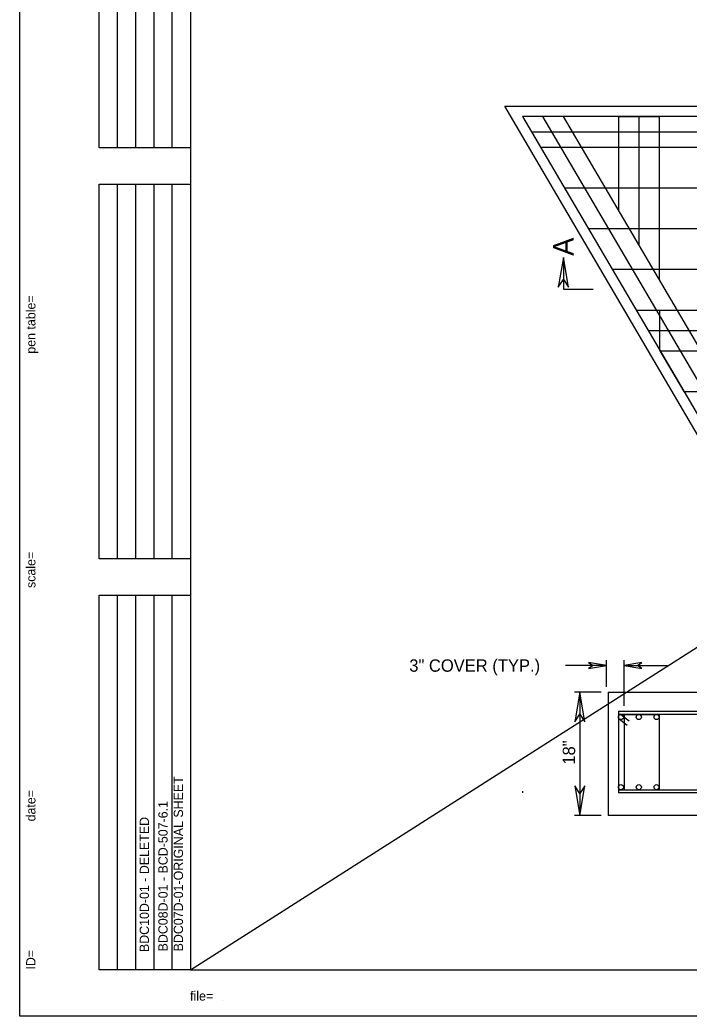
# Model space of a CAD drawing. Extents: x 212974.83 to 212977.76, y 620258.42 to 620260.25.
# Drawn here: x 212974.831 to 212975.432, y 620258.417 to 620259.312 of the extents above; entities that cross this region are included whole.
import ezdxf

# ---------------------------------------------------------------- set-up
doc = ezdxf.new("R2010")
doc.units = 0
for name, color, linetype in [('1', 7, 'Continuous'), ('10', 7, 'Continuous'), ('3', 7, 'Continuous'), ('4', 7, 'Continuous'), ('41', 7, 'Continuous'), ('5', 7, 'Continuous'), ('63', 7, 'Continuous')]:
    doc.layers.add(name, color=color, linetype=linetype)

msp = doc.modelspace()

# ---------------------------------------------------------------- linework, layer by layer
at = {"layer": '1'}
for p, q in [((212974.98381, 620260.20882), (212974.98381, 620258.45885)), ((212974.90179, 620259.19703), (212974.90179, 620259.53331)), ((212974.91819, 620259.19703), (212974.91819, 620259.53331)), ((212974.9346, 620259.19703), (212974.9346, 620259.53331)), ((212974.951, 620259.19703), (212974.951, 620259.53331)), ((212974.96741, 620259.19703), (212974.96741, 620259.53331)), ((212975.36821, 620259.22509), (212975.4048, 620259.22509)), ((212975.36821, 620259.22509), (212975.36821, 620259.14058)), ((212975.38651, 620259.22509), (212975.38651, 620259.1094)), ((212975.4048, 620259.22509), (212975.4048, 620259.07822)), ((212974.98381, 620259.19703), (212974.90179, 620259.19703)), ((212974.90179, 620258.82794), (212974.90179, 620259.16422)), ((212974.90179, 620259.16422), (212974.98381, 620259.16422)), ((212974.91819, 620258.82794), (212974.91819, 620259.16422)), ((212974.9346, 620258.82794), (212974.9346, 620259.16422)), ((212974.951, 620258.82794), (212974.951, 620259.16422)), ((212974.96741, 620258.82794), (212974.96741, 620259.16422)), ((212974.98381, 620258.82794), (212974.90179, 620258.82794)), ((212974.90179, 620258.45885), (212974.90179, 620258.79513)), ((212974.90179, 620258.79513), (212974.98381, 620258.79513)), ((212974.91819, 620258.45885), (212974.91819, 620258.79513)), ((212974.9346, 620258.45885), (212974.9346, 620258.79513)), ((212974.951, 620258.45885), (212974.951, 620258.79513)), ((212974.96741, 620258.45885), (212974.96741, 620258.79513)), ((212975.36821, 620258.69095), (212975.36821, 620258.61759)), ((212975.37338, 620258.68808), (212975.37338, 620258.62046)), ((212975.4048, 620258.68808), (212975.4048, 620258.62046)), ((212974.98381, 620258.45885), (212974.90179, 620258.45885)), ((212974.98381, 620258.45885), (212977.73376, 620258.45885)), ((212977.76493, 620258.41717), (212974.8305, 620258.41717))]:
    msp.add_line(p, q, dxfattribs=at)
for points in [[(212975.31872, 620259.0983), (212975.31417, 620259.07172), (212975.31872, 620259.07856), (212975.32328, 620259.07172)], [(212975.35741, 620258.732), (212975.34146, 620258.73473), (212975.34556, 620258.732), (212975.34146, 620258.72927)], [(212975.37338, 620258.732), (212975.38933, 620258.72927), (212975.38523, 620258.732), (212975.38933, 620258.73473)], [(212975.33346, 620258.70805), (212975.3289, 620258.68147), (212975.33346, 620258.68831), (212975.33802, 620258.68147)], [(212975.33346, 620258.70805), (212975.3289, 620258.68147), (212975.33346, 620258.68831), (212975.33802, 620258.68147)], [(212975.33346, 620258.59741), (212975.33802, 620258.624), (212975.33346, 620258.61716), (212975.3289, 620258.624)]]:
    msp.add_lwpolyline(points, close=True, dxfattribs=at)
at = {"layer": '10'}
for p, q in [((212975.35741, 620258.71284), (212975.35741, 620258.73679)), ((212975.37338, 620258.69574), (212975.37338, 620258.73679)), ((212975.37338, 620258.69574), (212975.37338, 620258.73679)), ((212975.35741, 620258.732), (212975.3206, 620258.732)), ((212975.37338, 620258.732), (212975.41213, 620258.732)), ((212975.35262, 620258.70805), (212975.32867, 620258.70805)), ((212975.33346, 620258.70805), (212975.33346, 620258.59741)), ((212975.35262, 620258.59741), (212975.32867, 620258.59741))]:
    msp.add_line(p, q, dxfattribs=at)
at = {"layer": '4'}
for p, q in [((212975.28202, 620259.22509), (212975.52898, 620258.80425)), ((212975.28202, 620259.22509), (212975.29813, 620259.19765)), ((212976.28308, 620259.22509), (212975.28202, 620259.22509)), ((212975.54727, 620258.80425), (212975.30032, 620259.22509)), ((212975.31861, 620259.22509), (212975.56557, 620258.80425)), ((212975.29007, 620259.21137), (212976.28308, 620259.21137)), ((212975.29813, 620259.19765), (212976.28308, 620259.19765)), ((212975.3196, 620259.16105), (212976.28308, 620259.16105)), ((212975.34107, 620259.12446), (212976.28308, 620259.12446)), ((212975.36255, 620259.08786), (212976.28308, 620259.08786)), ((212975.38402, 620259.05127), (212976.28308, 620259.05127)), ((212975.4055, 620259.01467), (212975.4055, 620259.05127)), ((212975.4055, 620259.01467), (212975.4055, 620259.05127)), ((212975.4055, 620259.01467), (212975.4055, 620259.05127)), ((212975.39476, 620259.03297), (212976.28308, 620259.03297)), ((212975.4055, 620259.01467), (212975.42697, 620258.97808)), ((212975.4055, 620259.01467), (212976.28308, 620259.01467)), ((212975.42697, 620258.97808), (212976.28308, 620258.97808)), ((212975.36821, 620258.69095), (212976.28301, 620258.69095)), ((212975.36821, 620258.68808), (212975.4048, 620258.68808)), ((212976.28301, 620258.68808), (212975.36821, 620258.68808)), ((212975.36888, 620258.68414), (212975.37611, 620258.67836)), ((212975.37051, 620258.68808), (212975.37774, 620258.68229)), ((212975.36821, 620258.62046), (212975.4048, 620258.62046)), ((212975.36821, 620258.62046), (212976.28301, 620258.62046)), ((212976.28301, 620258.61759), (212975.36821, 620258.61759))]:
    msp.add_line(p, q, dxfattribs=at)
msp.add_lwpolyline([(212975.28202, 620258.61908), (212975.28202, 620258.61759)], dxfattribs=at)
for centre in [(212975.37051, 620258.68577), (212975.37051, 620258.68577), (212975.38651, 620258.68577), (212975.38651, 620258.68577), (212975.4025, 620258.68577), (212975.4025, 620258.68577), (212975.37051, 620258.62277), (212975.37051, 620258.62277), (212975.38651, 620258.62277), (212975.38651, 620258.62277), (212975.4025, 620258.62277), (212975.4025, 620258.62277)]:
    msp.add_circle(centre, 0.0023, dxfattribs=at)
at = {"layer": '41'}
msp.add_lwpolyline([(212974.83055, 620260.25049), (212977.76493, 620260.25049), (212977.76493, 620258.41717), (212974.83055, 620258.41717)], close=True, dxfattribs=at)
at = {"layer": '5'}
for p, q in [((212974.98381, 620258.45885), (212977.73376, 620260.20882)), ((212975.52374, 620258.7951), (212975.26604, 620259.23424)), ((212975.26604, 620259.23424), (212976.29223, 620259.23424)), ((212975.35899, 620258.70805), (212975.35899, 620258.59741))]:
    msp.add_line(p, q, dxfattribs=at)
at = {"layer": '63'}
for p, q in [((212975.31872, 620259.0983), (212975.31872, 620259.06992)), ((212975.31872, 620259.06992), (212975.34553, 620259.06992)), ((212975.35899, 620258.70805), (212976.29223, 620258.70805)), ((212976.29223, 620258.59741), (212975.35899, 620258.59741))]:
    msp.add_line(p, q, dxfattribs=at)

# ---------------------------------------------------------------- texts
at = {"layer": '1'}
for s, height, rotation, p in [('...................pentable..................', 0.00012, 90, (212974.84444, 620259.07847)), ('pen table=', 0.008333, 90, (212974.84444, 620259.01206)), ('......scale......', 0.00012, 90, (212974.84444, 620258.84236)), ('scale=', 0.008333, 90, (212974.84444, 620258.80161)), ('.......time......', 0.00012, 90, (212974.84444, 620258.62848)), ('BDC07D-01-ORIGINAL SHEET', 0.0083332, 90, (212974.97704, 620258.47526)), ('date=', 0.008333, 90, (212974.84444, 620258.59201)), ('BDC08D-01 - BCD-507-6.1', 0.0083332, 90, (212974.9632, 620258.47526)), ('BDC10D-01 - DELETED', 0.0083332, 90, (212974.94643, 620258.47464)), ('ID=', 0.008333, 90, (212974.84444, 620258.45893)), ('............who............', 0.00012, 90, (212974.84444, 620258.48107)), ('file=', 0.008333, 360, (212974.98336, 620258.43108)), ('...................bob..................', 0.00012, 360, (212975.01111, 620258.43108))]:
    msp.add_text(s, height=height, rotation=rotation, dxfattribs=at).set_placement(p)
at = {"layer": '3'}
msp.add_text('3" COVER (TYP.)', height=0.0111109, dxfattribs=at).set_placement((212975.18029, 620258.72644))
msp.add_text('18"', height=0.011111, rotation=90, dxfattribs=at).set_placement((212975.32929, 620258.64296))
at = {"layer": '5'}
msp.add_text('A', height=0.01833, rotation=90, dxfattribs=at).set_placement((212975.32789, 620259.09996))

doc.saveas('drawing.dxf')
